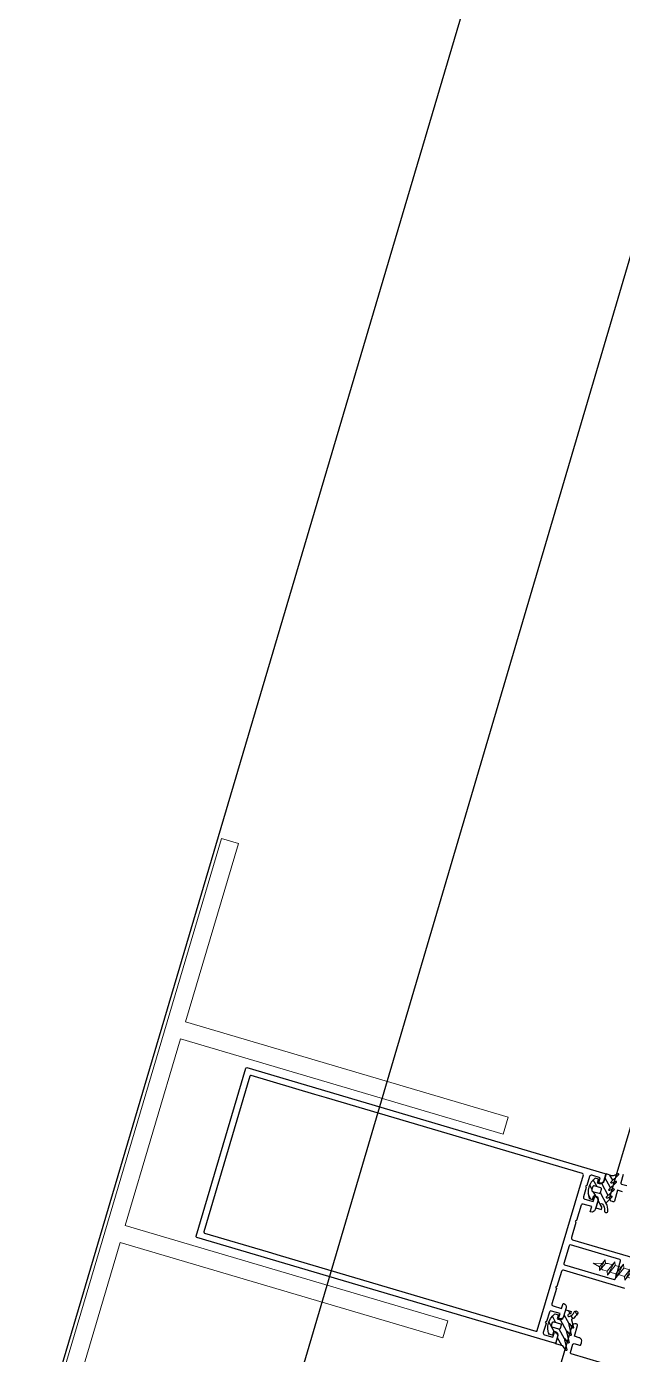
# Model space of a CAD drawing. Header units: millimetres. Extents: x 62878 to 70819, y -67946 to -61850.
# Drawn here: x 67846.16 to 67862.99, y -65992.21 to -65954.71 of the extents above; entities that cross this region are included whole.
import ezdxf

# ---------------------------------------------------------------- set-up
doc = ezdxf.new("R2010")
doc.units = ezdxf.units.MM
doc.layers.add('Dog_dos_yeni', color=63, linetype='Continuous', lineweight=5)
doc.layers.add('DOGRAMA', color=171, linetype='Continuous', lineweight=0)
doc.layers.add('ÇATI K', color=254, linetype='Continuous')
pattern_1 = [(118.5057849383402, (67822.94248154323, -66092.68437832211), (-0.1395045678384407, -0.07576303882639554), [])]

# ---------------------------------------------------------------- blocks, each defined once
blk = doc.blocks.new('a2we')
at = {"lineweight": 5, "ltscale": 0.5}
for p, q in [((-196.0144480926461, -415.2868589025547), (-196.5925912144022, -417.2488821181558)), ((-196.0144480926461, -415.2868589025547), (-195.4639709594615, -417.7110762494052)), ((-198.1144480926461, -420.1068120946153), (-197.1143788935161, -419.7428166739268)), ((-197.5747968978259, -417.6063757508618), (-196.5747276986959, -417.2423803302317)), ((-194.1582851917165, -418.2620245979042), (-197.5747968978259, -417.6063757508618)), ((-195.1583543907882, -418.6260200186506), (-197.5747968978259, -417.6063757508618)), ((-197.1143788935161, -419.7428166739272), (-197.1143788935161, -418.4283854465556)), ((-197.1143788935161, -419.7428166739268), (-193.9153324771005, -421.0399975355008)), ((-197.1143788935161, -419.7428166739268), (-193.9153324771005, -421.0399975355008)), ((-196.8896500078097, -417.895480952812), (-197.0961171580722, -418.3448917148726)), ((-196.5747276986959, -417.2423803302317), (-194.1582851917165, -418.2620245979042)), ((-194.1582851917165, -418.2620245979042), (-195.1583543907882, -418.6260200186506)), ((-195.1583543907882, -418.6260200186506), (-194.9264251741961, -419.2953524503964)), ((-194.9154016761394, -420.634479622855), (-194.9154016761394, -419.3608343693425)), ((-194.9154016761721, -421.4039929561312), (-198.1144480926461, -420.1068120946153)), ((-193.9153324771005, -421.0399975355008), (-198.1144480926461, -420.1068120946153)), ((-198.1144480926461, -422.6609050610894), (-197.1143788935161, -422.2969096404012)), ((-194.9154016761721, -423.9580859226053), (-198.1144480926461, -422.6609050610894)), ((-193.9153324771005, -423.594090501975), (-198.1144480926461, -422.6609050610894)), ((-197.1143788935161, -422.2969096404012), (-197.1143788935162, -420.512330007273)), ((-197.1143788935161, -422.2969096404012), (-193.9153324771005, -423.594090501975)), ((-197.1143788935161, -422.2969096404012), (-193.9153324771005, -423.594090501975)), ((-197.1143788935161, -424.8510026068752), (-197.1143788935162, -423.0664229737469)), ((-193.9153324771005, -421.0399975355008), (-194.9154016761721, -421.4039929561312)), ((-194.9154016761721, -423.1885725893157), (-194.9154016761721, -421.4039929561312)), ((-193.9153324771005, -423.594090501975), (-194.9154016761721, -423.9580859226053)), ((-198.1144480926461, -425.2149980275636), (-197.1143788935161, -424.8510026068752)), ((-194.9154016761721, -426.5121788890793), (-198.1144480926461, -425.2149980275636)), ((-193.9153324771005, -426.1481834684492), (-198.1144480926461, -425.2149980275636)), ((-198.1144480926461, -427.669090994038), (-197.1143788935161, -427.3050955733496)), ((-197.1143788935161, -424.8510026068752), (-193.9153324771005, -426.1481834684492)), ((-197.1143788935161, -424.8510026068752), (-193.9153324771005, -426.1481834684492)), ((-197.1143788935161, -427.3050955733496), (-197.1143788935162, -425.6205159402211)), ((-197.1143788935161, -427.3050955733496), (-193.9153324771005, -428.6022764349236)), ((-197.1143788935161, -427.3050955733496), (-193.9153324771005, -428.6022764349236)), ((-194.9154016761721, -425.7426655557898), (-194.9154016761721, -423.9580859226053)), ((-193.9153324771005, -426.1481834684492), (-194.9154016761721, -426.5121788890793)), ((-194.9154016761721, -428.1967585222638), (-194.9154016761721, -426.5121788890793)), ((-194.9154016761721, -428.9662718555534), (-198.1144480926461, -427.669090994038)), ((-193.9153324771005, -428.6022764349236), (-198.1144480926461, -427.669090994038)), ((-198.1144480926461, -429.9231839605702), (-197.1143788935161, -429.5591885398237)), ((-194.9154016761721, -431.2203648220857), (-198.1144480926461, -429.9231839605702)), ((-193.9153324771005, -430.8563694013976), (-198.1144480926461, -429.9231839605702)), ((-197.1143788935161, -429.5591885398237), (-197.1143788935161, -428.0237477951896)), ((-197.1143788935161, -429.5591885398237), (-193.9153324771005, -430.8563694013976)), ((-197.1143788935161, -429.5591885398237), (-193.9153324771005, -430.8563694013976)), ((-197.1143788935161, -431.8132815063559), (-197.1143788935161, -430.2778407616635)), ((-193.9153324771005, -428.6022764349236), (-194.9154016761721, -428.9662718555534)), ((-194.9154016761721, -430.450851488738), (-194.9154016761721, -428.9662718555534)), ((-193.9153324771005, -430.8563694013976), (-194.9154016761721, -431.2203648220857)), ((-194.9154016761721, -432.7049444552304), (-194.9154016761721, -431.2203648220857)), ((-198.1144480926461, -432.177276926986), (-197.1143788935161, -431.8132815063559)), ((-194.9154016761721, -433.4744577885599), (-198.1144480926461, -432.177276926986)), ((-193.9153324771005, -433.1104623678716), (-198.1144480926461, -432.177276926986)), ((-198.1144480926461, -434.4313698935184), (-197.1143788935161, -434.0673744728301)), ((-194.9154016761721, -435.7285507550341), (-198.1144480926461, -434.4313698935184)), ((-193.9153324771005, -435.364555334404), (-198.1144480926461, -434.4313698935184)), ((-197.1143788935161, -431.8132815063559), (-193.9153324771005, -433.1104623678716)), ((-197.1143788935161, -431.8132815063559), (-193.9153324771005, -433.1104623678716)), ((-197.1143788935161, -434.0673744728301), (-197.1143788935161, -432.5319337281958)), ((-197.1143788935161, -434.0673744728301), (-193.9153324771005, -435.364555334404)), ((-197.1143788935161, -434.0673744728301), (-193.9153324771005, -435.364555334404)), ((-197.1143788935161, -436.3642339800811), (-197.1143788935161, -434.7860266946118)), ((-193.9153324771005, -433.1104623678716), (-194.9154016761721, -433.4744577885599)), ((-194.9154016761721, -434.9590374217446), (-194.9154016761721, -433.4744577885599)), ((-198.1144480926461, -436.7282294008277), (-197.1143788935161, -436.3642339800811)), ((-194.9154016761721, -438.0254102623434), (-198.1144480926461, -436.7282294008277)), ((-193.9153324771005, -437.6614148416551), (-198.1144480926461, -436.7282294008277)), ((-198.1144480926461, -439.0250889080787), (-197.1143788935161, -438.6610934873901)), ((-197.1143788935161, -436.3642339800811), (-193.9153324771005, -437.6614148416551)), ((-197.1143788935161, -436.3642339800811), (-193.9153324771005, -437.6614148416551)), ((-197.1143788935161, -438.6610934873901), (-197.1143788935161, -437.1337473134849)), ((-197.1143788935161, -438.6610934873901), (-193.9153324771005, -439.9582743489061)), ((-197.1143788935161, -438.6610934873901), (-193.9153324771005, -439.9582743489061)), ((-193.9153324771005, -435.364555334404), (-194.9154016761721, -435.7285507550341)), ((-194.9154016761721, -437.2558969289955), (-194.9154016761721, -435.7285507550341)), ((-193.9153324771005, -437.6614148416551), (-194.9154016761721, -438.0254102623434)), ((-194.9154016761721, -439.5527564362646), (-194.9154016761721, -438.0254102623434)), ((-194.9154016761721, -440.3222697695944), (-198.1144480926461, -439.0250889080787)), ((-193.9153324771005, -439.9582743489061), (-198.1144480926461, -439.0250889080787)), ((-198.1144480926461, -441.3219484153295), (-197.1143788935161, -440.9579529946993)), ((-194.9154016761721, -442.6191292769035), (-198.1144480926461, -441.3219484153295)), ((-193.9153324771005, -442.2551338562151), (-198.1144480926461, -441.3219484153295)), ((-197.1143788935161, -440.9579529946993), (-197.1143788935161, -439.430606820736)), ((-197.1143788935161, -440.9579529946993), (-193.9153324771005, -442.2551338562151)), ((-197.1143788935161, -443.2537258831643), (-197.1143788935161, -441.7274663280053)), ((-193.9153324771005, -439.9582743489061), (-194.9154016761721, -440.3222697695944)), ((-194.9154016761721, -441.849615943574), (-194.9154016761721, -440.3222697695944)), ((-193.9153324771005, -442.2551338562151), (-194.9154016761721, -442.6191292769035)), ((-198.1144480926461, -443.6177213039109), (-197.1143788935161, -443.2537258831643)), ((-194.9154016761721, -444.9149021654266), (-198.1144480926461, -443.6177213039109)), ((-193.9153324771005, -444.5509067447383), (-198.1144480926461, -443.6177213039109)), ((-198.1144480926461, -445.9178597020545), (-197.1143788935161, -445.5538642814245)), ((-193.9153324771005, -446.8510451429402), (-198.1144480926461, -445.9178597020545)), ((-194.9154016761721, -447.2150405636282), (-198.1144480926461, -445.9178597020545)), ((-197.1143788935161, -443.2537258831643), (-193.9153324771005, -444.5509067447383)), ((-197.1143788935161, -445.5538642814245), (-197.1143788935161, -444.0232392165685)), ((-197.1143788935161, -445.5538642814245), (-193.9153324771005, -446.8510451429402)), ((-197.1143788935161, -445.5538642814245), (-193.9153324771005, -446.8510451429402)), ((-194.9154016761721, -444.1453888320787), (-194.9154016761721, -442.6191292769035)), ((-193.9153324771005, -444.5509067447383), (-194.9154016761721, -444.9149021654266)), ((-194.9154016761721, -446.4455272302989), (-194.9154016761721, -444.9149021654266)), ((-197.1143788935161, -447.8540026795677), (-198.1144480926461, -448.2179981003141)), ((-194.9154016761721, -449.5151789618299), (-198.1144480926461, -448.2179981003141)), ((-198.1144480926461, -448.2179981003141), (-193.9153324771005, -449.1511835411412)), ((-197.1143788935161, -447.8540026795677), (-197.1143788935161, -446.3233776147298)), ((-193.9153324771005, -449.1511835411412), (-197.1143788935161, -447.8540026795677)), ((-197.1143788935161, -450.1541410778275), (-197.1143788935161, -448.6235160129718)), ((-193.9153324771005, -446.8510451429402), (-194.9154016761721, -447.2150405636282)), ((-194.9154016761721, -448.7456656284821), (-194.9154016761721, -447.2150405636282)), ((-193.9153324770423, -449.1511835411412), (-194.9154016761721, -449.5151789618299)), ((-194.9154016761723, -451.0458040266858), (-194.9154016761721, -449.5151789618299)), ((-192.7980524524961, -453.2868589025547), (-199.230843732796, -453.2868589025547)), ((-199.230843732796, -454.5827171301502), (-199.230843732796, -453.2868589025547)), ((-198.1144480926461, -450.5181364984577), (-197.1143788935161, -450.1541410778275)), ((-194.9154016761721, -451.8153173600317), (-198.1144480926461, -450.5181364984577)), ((-193.9153324770423, -451.4513219393434), (-198.1144480926461, -450.5181364984577)), ((-197.1143788935161, -450.1541410778275), (-193.9153324770423, -451.4513219393434)), ((-197.1143788935161, -453.2868589025547), (-197.1143788935162, -450.9236544111328)), ((-193.9153324770423, -451.4513219393434), (-194.9154016761721, -451.8153173600317)), ((-194.9154016761721, -453.2868589025547), (-194.9154016761721, -451.8153173600317)), ((-192.7980524524961, -454.5827171301502), (-192.7980524524961, -453.2868589025547))]:
    blk.add_line(p, q, dxfattribs=at)
blk.add_lwpolyline([(-196.4690204826777, -455.6637351848848), (-196.1125089353335, -455.3998333582319), (-195.9163872499585, -455.3998333582319), (-195.5598757026143, -455.6637351848848)], dxfattribs=at)
for centre, radius, start, end in [((-196.9143788935627, -418.4283854465556), 0.2, 155.3251238657465, 180), ((-195.115401676151, -419.3608343693425), 0.2, 0, 19.11162363728389), ((-195.6603624057317, -449.5292358589606), 6.187568978619671, 234.757305859688, 262.4904896380407), ((-196.3685337795604, -449.5292358589606), 6.187568978619673, 277.5095103619591, 305.2426941403116)]:
    blk.add_arc(centre, radius, start, end, dxfattribs=at)

msp = doc.modelspace()

# ---------------------------------------------------------------- hatches: boundary and pattern name
at = {"layer": 'DOGRAMA', "lineweight": -2}
h = msp.add_hatch(dxfattribs=at)
h.set_pattern_fill('ANSI31', color=256, scale=0.05, angle=73.50578493834035, style=0)
h.set_pattern_definition(pattern_1)
edge = h.paths.add_edge_path()
edge.add_arc((67862.71745824965, -65987.06407217178), 0.1000000000005593, 253.5057849296254, 293.50578493291107, ccw=False)
edge.add_line((67862.68906639615, -65987.15995701237), (67862.5231108492, -65987.11081696535))
edge.add_line((67862.5231108492, -65987.11081696535), (67862.46064877149, -65987.32176361466))
edge.add_arc((67862.36476393092, -65987.29337176117), 0.0999999999786175, 253.5057849352527, 343.50578493525273, ccw=False)
edge.add_line((67862.33637207744, -65987.38925660175), (67862.27884117307, -65987.37222148966))
edge.add_line((67862.27884117307, -65987.37222148966), (67862.31291139728, -65987.25715968097))
edge.add_line((67862.31291139728, -65987.25715968097), (67862.21702655673, -65987.22876782749))
edge.add_arc((67862.5153903586, -65987.62998976324), 0.5000000000008777, 126.6358872864576, 200.3756825785958)
edge.add_line((67862.04667543576, -65987.80407687103), (67862.14256027635, -65987.83246872449))
edge.add_line((67862.14256027635, -65987.83246872449), (67862.17663050056, -65987.71740691579))
edge.add_line((67862.17663050056, -65987.71740691579), (67862.2341614049, -65987.73444202787))
edge.add_arc((67862.2057695514, -65987.83032686845), 0.09999999999670213, -16.494215070374594, 73.5057849296254, ccw=False)
edge.add_line((67862.30165439198, -65987.85871872195), (67862.23919231436, -65988.06966537125))
edge.add_line((67862.23919231436, -65988.06966537125), (67862.39210466895, -65988.11494328109))
edge.add_line((67862.39210466895, -65988.11494328109), (67862.40331360076, -65988.07708852667))
edge.add_arc((67862.34098845438, -65988.0586338219), 0.06499999999899438, 343.5057849352734, 411.9151204565427)
edge.add_arc((67862.40124604815, -65987.98174268284), 0.03268943071974555, 38.075505809509195, 231.9151204503263, ccw=False)
edge.add_arc((67862.23780235248, -65988.11315993308), 0.2424115900503972, -6.803520846064714, 38.70325156107572, ccw=False)
edge.add_arc((67862.52683485606, -65988.15480821427), 0.05002797726471701, 165.020390019246, 342.533626320874)
edge.add_arc((67862.20527305988, -65988.12679778229), 0.3717812400545701, 353.3542853643023, 390.0058058542103)
edge.add_arc((67862.54578405859, -65987.93341755166), 0.02000000001111572, 133.5057849452677, 201.8914478111546, ccw=False)
edge.add_line((67862.53201550237, -65987.91891145431), (67862.6916103743, -65987.76743094827))
edge.add_arc((67862.68128395712, -65987.75655137528), 0.01500000000583221, 313.5057850233364, 473.5057850614491)
edge.add_line((67862.6753013322, -65987.74279607814), (67862.5623945333, -65987.79190290712))
edge.add_arc((67862.55441770016, -65987.77356251093), 0.01999999998316629, 133.5057848545578, 293.5057848631041, ccw=False)
edge.add_line((67862.54064914398, -65987.75905641359), (67862.75407245196, -65987.55648429897))
edge.add_arc((67862.7437460348, -65987.54560472596), 0.01500000000636884, 313.5057849447552, 473.5057849816748)
edge.add_line((67862.73776340991, -65987.53184942884), (67862.62485661104, -65987.5809562578))
edge.add_arc((67862.61687977787, -65987.56261586164), 0.01999999998142972, 133.5057849437303, 293.5057849561888, ccw=False)
edge.add_line((67862.60311122166, -65987.5481097643), (67862.81653452961, -65987.34553764967))
edge.add_arc((67862.80620811245, -65987.33465807668), 0.01499999999581427, 313.5057849830209, 473.5057850104772)
edge.add_line((67862.80022548755, -65987.32090277954), (67862.68731868867, -65987.37000960852))
edge.add_arc((67862.67934185552, -65987.35166921235), 0.01999999996982189, 133.5057849134937, 293.5057848797311, ccw=False)
edge.add_line((67862.66557329932, -65987.33716311502), (67862.87899660728, -65987.13459100039))
edge.add_arc((67862.86867019013, -65987.12371142737), 0.01500000000690547, 313.5057848661739, 473.5057848575618)
edge.add_line((67862.86268756527, -65987.10995613023), (67862.75734241554, -65987.15577415274))
edge = h.paths.add_edge_path(flags=16)
edge.add_line((67862.14115724381, -65987.60261138147), (67862.32967264681, -65987.65843148473))
edge.add_arc((67862.33819020285, -65987.62966603259), 0.02999999995942738, 253.5057849304283, 343.5057849837252)
edge.add_line((67862.36695565499, -65987.6381835886), (67862.39534750854, -65987.542298748))
edge.add_arc((67862.36658205635, -65987.53378119197), 0.03000000001110815, 343.5057849886395, 433.5057849886395)
edge.add_line((67862.37509961237, -65987.50501573978), (67862.18658420937, -65987.44919563652))
edge.add_arc((67862.1780666533, -65987.47796108869), 0.02999999999559666, 73.5057848929129, 155.7393507372645)
edge.add_arc((67862.51539035876, -65987.62998976314), 0.4000000001431864, 155.7393507811763, 171.2722191176602)
edge.add_arc((67862.14967479985, -65987.57384592929), 0.0299999999898396, 171.2722191530128, 253.5057849541004)
h = msp.add_hatch(dxfattribs=at)
h.set_pattern_fill('ANSI31', color=256, scale=0.05, angle=73.50578493834035, style=0)
h.set_pattern_definition(pattern_1)
edge = h.paths.add_edge_path()
edge.add_arc((67861.24108186846, -65992.0500838826), 0.0999999999966653, 33.50578493279471, 73.50578493761994)
edge.add_line((67861.26947372194, -65991.95419904201), (67861.1035181749, -65991.90505899499))
edge.add_line((67861.1035181749, -65991.90505899499), (67861.16598025258, -65991.69411234568))
edge.add_arc((67861.07009541201, -65991.66572049221), 0.09999999997448594, 343.5057849432472, 433.5057849456145)
edge.add_line((67861.09848726548, -65991.56983565162), (67861.0409563611, -65991.55280053955))
edge.add_line((67861.0409563611, -65991.55280053955), (67861.00688613695, -65991.66786234824))
edge.add_line((67861.00688613695, -65991.66786234824), (67860.91100129635, -65991.63947049473))
edge.add_arc((67861.37971621916, -65991.4653833869), 0.4999999999815609, 126.63588729445209, 200.3756825844466, ccw=False)
edge.add_line((67861.08135241724, -65991.0641614512), (67861.17723725789, -65991.0925533047))
edge.add_line((67861.17723725789, -65991.0925533047), (67861.14316703369, -65991.2076151134))
edge.add_line((67861.14316703369, -65991.2076151134), (67861.20069793807, -65991.2246502255))
edge.add_arc((67861.22908979152, -65991.12876538496), 0.09999999994244822, 253.5057849465073, 343.5057849465073)
edge.add_line((67861.32497463207, -65991.15715723841), (67861.38743670977, -65990.94621058909))
edge.add_line((67861.38743670977, -65990.94621058909), (67861.54034906437, -65990.99148849894))
edge.add_line((67861.54034906437, -65990.99148849894), (67861.52914013258, -65991.02934325337))
edge.add_arc((67861.46681498618, -65991.0108885486), 0.06500000001294746, 275.09644942745086, 343.5057849389153, ccw=False)
edge.add_arc((67861.47549298966, -65991.10819177123), 0.0326894307435528, 95.09644943347193, 288.9360640457658)
edge.add_arc((67861.40995230655, -65990.90897140534), 0.2424115900637068, 288.3083183111127, 333.8150907194635)
edge.add_arc((67861.6750633693, -65991.03140706952), 0.05002797725810077, -15.522056423503273, 161.9911798756479, ccw=False)
edge.add_arc((67861.39009276438, -65990.87982102965), 0.3717812401809915, 297.0057640160021, 333.65728450560044, ccw=False)
edge.add_arc((67861.57041709055, -65991.22742251313), 0.01999999998814083, 125.120122038519, 193.5057849029339)
edge.add_line((67861.55097016366, -65991.2320933839), (67861.6023586941, -65991.44604685032))
edge.add_arc((67861.58777349893, -65991.44955000341), 0.01499999998723778, -146.49421509135578, 13.505784943469223, ccw=False)
edge.add_line((67861.57526604758, -65991.45783032104), (67861.50729920182, -65991.35516614154))
edge.add_arc((67861.49062259999, -65991.36620656507), 0.02000000001471382, 33.50578489362469, 193.5057849239972)
edge.add_line((67861.47117567307, -65991.37087743585), (67861.53989661645, -65991.65699349962))
edge.add_arc((67861.52531142127, -65991.66049665271), 0.01500000000138728, -146.49421502934388, 13.505784930487891, ccw=False)
edge.add_line((67861.5128039699, -65991.66877697037), (67861.44483712415, -65991.56611279084))
edge.add_arc((67861.42816052231, -65991.57715321437), 0.02000000001471382, 33.50578489362469, 193.5057849239972)
edge.add_line((67861.40871359539, -65991.58182408515), (67861.47743453877, -65991.86794014894))
edge.add_arc((67861.4628493436, -65991.871443302), 0.01499999998383927, -146.4942150756916, 13.505784889422216, ccw=False)
edge.add_line((67861.45034189224, -65991.87972361966), (67861.38237504651, -65991.77705944015))
edge.add_arc((67861.36569844467, -65991.78809986368), 0.02000000001471382, 33.50578489362469, 193.5057849142612)
edge.add_line((67861.34625151774, -65991.79277073446), (67861.41497246112, -65992.07888679822))
edge.add_arc((67861.40038726595, -65992.08238995132), 0.01499999999063629, -146.49421504500788, 13.505784997516287, ccw=False)
edge.add_line((67861.3878798146, -65992.09067026897), (67861.32446487754, -65991.99488176493))
edge = h.paths.add_edge_path(flags=16)
edge.add_line((67861.0509100699, -65991.28458926028), (67861.23942547292, -65991.34040936355))
edge.add_arc((67861.23090791692, -65991.36917481573), 0.02999999998889195, -16.49421499260268, 73.50578503404569, ccw=False)
edge.add_line((67861.2596733691, -65991.37769237174), (67861.23128151559, -65991.47357721232))
edge.add_arc((67861.20251606341, -65991.46505965632), 0.02999999999302351, 253.5057850073973, 343.50578500739726, ccw=False)
edge.add_line((67861.1939985074, -65991.4938251085), (67861.00548310438, -65991.43800500523))
edge.add_arc((67861.0140006604, -65991.40923955303), 0.03000000001110815, 171.27221915723, 253.5057849886395, ccw=False)
edge.add_arc((67861.37971621922, -65991.46538338701), 0.4000000000764556, 155.7393507610223, 171.27221909722, ccw=False)
edge.add_arc((67861.04239251387, -65991.31335471243), 0.02999999996724384, 73.50578496496752, 155.7393507879398, ccw=False)

# ---------------------------------------------------------------- linework, layer by layer
msp.add_lwpolyline([(68896.02066502631, -63031.43519410248), (69030.25944186504, -63071.18378898385), (69185.2789618937, -62547.65255934227), (68892.99857577804, -62461.10726346668, 1.044367817173394), (68063.1984222013, -62298.72991434322, 0.2043746373996395), (63106.96025407397, -62494.78258919505, 0.3539527355379972), (62932.93996584662, -62997.825353625), (63753.18486962488, -65779.59786478638), (64154.95366467919, -67142.15251756221), (65336.72250243354, -66792.62198400985), (65336.69978150922, -66829.11190277508), (65270.53542169294, -66829.0707046726, 0.6267890062731037), (65270.19918370779, -67369.07059999109), (65531.84452784718, -67369.23351688065, 0.9262424964682344), (66130.08755876668, -67369.60602071379), (66391.73290290477, -67369.76893760463, 0.6267427171847498), (66392.06914089088, -66829.76904228561), (66326.14716633759, -66829.72799510749), (66326.16988726193, -66793.2380763422), (67506.155742504, -67144.12829054108), (68467.02457055586, -63899.0863823687), (68625.20366853199, -63946.03714330423), (68896.02440533682, -63031.42256234252)], format="xyb")
at = {"layer": 'Dog_dos_yeni'}
msp.add_lwpolyline([(67846.8332533616, -65993.93708753072), (67851.6598684541, -65977.63666462978), (67852.13929265708, -65977.7786238972), (67850.6487203491, -65982.81257802837), (67859.75778020557, -65985.50980410948), (67859.61582093808, -65985.98922831244), (67850.50676108169, -65983.29200223133), (67848.94520914002, -65988.56566846398), (67858.0542689964, -65991.26289454509), (67857.91230972897, -65991.74231874807), (67848.80324987258, -65989.04509266699), (67847.31267756462, -65994.07904679813), (67846.8332533616, -65993.93708753072)], close=True, dxfattribs=at)
at = {"layer": 'DOGRAMA', "lineweight": -2}
msp.add_lwpolyline([(66522.14423307081, -66852.65293908927), (67506.15571104952, -67144.12828122707), (68892.83019807414, -62461.05740621478)], dxfattribs=at)
at = {"layer": 'DOGRAMA', "lineweight": -2, "ltscale": 0.5}
for points in [[(67863.05086490548, -65990.34369417433), (67861.32493777479, -65989.83264081157, 0.4142135623730951), (67861.26279942773, -65989.86638730516), (67861.13698349241, -65990.29129231923), (67861.09970048419, -65990.31154021536), (67861.1199483803, -65990.34882322358), (67860.99307681962, -65990.77729329077, 0.4142135623730951), (67861.02682331315, -65990.8394316378), (67861.26653541464, -65990.91041127151), (67861.3091231949, -65990.76658401063), (67861.32830016303, -65990.77226238132, -0.4142135623729619), (67861.39579315012, -65990.8965390754), (67861.32481351637, -65991.13625117688, -0.4142135623728953), (67861.20053682235, -65991.203744164), (67861.18135985419, -65991.19806579333), (67861.22394763445, -65991.05423853242), (67860.98423553297, -65990.9832588987, 0.4142135623730951), (67860.92209718593, -65991.01700539225), (67860.84543918153, -65991.27589446185), (67860.8081561733, -65991.29614235798), (67860.82840406944, -65991.33342536622), (67860.75174606501, -65991.59231443584, 0.4142135623730951), (67860.78549255859, -65991.65445278285), (67861.02520466002, -65991.72543241657), (67861.0677924403, -65991.58160515568), (67861.08696940841, -65991.58728352636, -0.4142135623728953), (67861.15446239553, -65991.71156022044), (67861.10619624457, -65991.87456444946, -0.4142135623729288), (67861.06891323635, -65991.89481234559), (67850.96265103779, -65988.90231098825, -0.4142135623729288), (67850.94240314164, -65988.86502798005), (67852.34496070383, -65984.12831685471, -0.4142135623729288), (67852.38224371207, -65984.10806895861), (67862.48850591062, -65987.10057031592, -0.4142135623732619), (67862.50875380676, -65987.13785332414), (67862.4604876558, -65987.30085755313, -0.4142135623730951), (67862.33621096174, -65987.36835054024), (67862.31703399363, -65987.36267216955), (67862.35962177382, -65987.21884490868), (67862.11990967239, -65987.14786527494, 0.4142135623730951), (67862.05777132532, -65987.18161176854), (67861.98111332089, -65987.44050083813), (67861.9438303127, -65987.46074873423), (67861.96407820884, -65987.49803174246), (67861.88742020441, -65987.75692081207, 0.4142135623730951), (67861.92116669798, -65987.8190591591), (67862.16087879948, -65987.89003879282), (67862.20346657968, -65987.74621153194), (67862.22264354778, -65987.75188990263, -0.4142135623728953), (67862.29013653487, -65987.87616659672), (67862.21915690118, -65988.11587869818, -0.4142135623729619), (67862.09488020709, -65988.1833716853), (67862.075703239, -65988.1776933146), (67862.11829101923, -65988.0338660537), (67861.87857891773, -65987.96288642, 0.4142135623731395), (67861.81644057069, -65987.99663291355), (67861.68956901002, -65988.42510298073), (67861.6522860018, -65988.44535087686), (67861.67253389794, -65988.4826338851), (67861.5467179626, -65988.9075388992, 0.4142135623730951), (67861.58046445614, -65988.96967724622), (67863.30639158687, -65989.48073060898)], [(67862.9884146771, -65987.61361634226), (67862.84938165828, -65987.57244815471), (67862.7585277271, -65987.8792796446, -0.4142135623730951), (67862.72124471894, -65987.89952754075), (67862.70206775075, -65987.89384917004, -0.4142135623730951), (67862.63457476367, -65987.76957247595), (67863.28190902312, -65985.58339811042, -0.4142135623730951)], [(67863.0067945798, -65987.12888736729), (67862.93865413146, -65987.35901098471, 0.4142135623730951), (67862.95890202757, -65987.39629399295), (67863.11231777252, -65987.44172095852, -0.4142135623730951)], [(67862.42624412879, -65992.45316066737), (67861.5393093533, -65992.19053602264, -0.4142135623730951), (67861.51906145719, -65992.1532530144), (67861.58720190555, -65991.923129397, -0.4142135623730951), (67861.62448491379, -65991.90288150085), (67861.7779006587, -65991.94830846642, 0.4142135623730951), (67861.81518366691, -65991.9280605703), (67861.82937959366, -65991.88011815002), (67861.83505796439, -65991.86094118189, 0.4142135623730951), (67861.76756497729, -65991.7366644878), (67861.62853195838, -65991.69549630025), (67861.71938588955, -65991.38866481037, 0.4142135623730951), (67861.69913799342, -65991.35138180213), (67861.6799610253, -65991.34570343142, 0.4142135623730951), (67861.55568433125, -65991.41319641854), (67860.90835007178, -65993.59937078405, 0.4142135623730951)]]:
    msp.add_lwpolyline(points, format="xyb", dxfattribs=at)
msp.add_lwpolyline([(67854.63237454998, -65984.96206615528), (67854.29677760796, -65984.86269466809), (67852.50373108886, -65984.33176700791, 0.4142135623730953), (67852.46644808061, -65984.35201490407), (67851.16610119096, -65988.74354060325, 0.4142135623730951), (67851.1863490871, -65988.78082361148), (67852.9793956062, -65989.31175127164), (67853.31499254829, -65989.41112275886), (67860.54470952906, -65991.55186851163, 0.4142135623730951), (67860.58199253728, -65991.5316206155), (67861.8823394269, -65987.14009491629, 0.4142135623722071), (67861.86209153078, -65987.10281190807)], format="xyb", close=True, dxfattribs=at)
at = {"layer": 'DOGRAMA', "lineweight": -2}
for points in [[(67862.75734241554, -65987.15577415274, -0.176326980708443), (67862.68906639615, -65987.15995701237), (67862.5231108492, -65987.11081696535), (67862.46064877149, -65987.32176361466, -0.4142135623726288), (67862.33637207744, -65987.38925660175), (67862.27884117307, -65987.37222148966), (67862.31291139728, -65987.25715968097), (67862.21702655673, -65987.22876782749, 0.3333333333332321), (67862.04667543576, -65987.80407687103), (67862.14256027635, -65987.83246872449), (67862.17663050056, -65987.71740691579), (67862.2341614049, -65987.73444202787, -0.4142135623730951), (67862.30165439198, -65987.85871872195), (67862.23919231436, -65988.06966537125), (67862.39210466895, -65988.11494328109), (67862.40331360076, -65988.07708852667, 0.3076847592325163), (67862.38108228608, -65988.00747246286, -1.128701775594264), (67862.4269791267, -65987.96158313048, -0.2012120834862478), (67862.47850693594, -65988.14187721875, 0.9785310008383128), (67862.57455620676, -65988.16982391257, 0.1612998685773607), (67862.52722622023, -65987.94087453738, -0.3075716929248266), (67862.53201550237, -65987.91891145431), (67862.6916103743, -65987.76743094827, 0.8390996311771568), (67862.6753013322, -65987.74279607814), (67862.5623945333, -65987.79190290712, -0.8390996311749109), (67862.54064914398, -65987.75905641359), (67862.75407245196, -65987.55648429897, 0.8390996311813727), (67862.73776340991, -65987.53184942884), (67862.62485661104, -65987.5809562578, -0.8390996311751685), (67862.60311122166, -65987.5481097643), (67862.81653452961, -65987.34553764967, 0.8390996311750223), (67862.80022548755, -65987.32090277954), (67862.68731868867, -65987.37000960852, -0.8390996311790603), (67862.66557329932, -65987.33716311502), (67862.87899660728, -65987.13459100039, 0.8390996311813727), (67862.86268756527, -65987.10995613023)], [(67862.14115724381, -65987.60261138147), (67862.32967264681, -65987.65843148473, 0.414213562374205), (67862.36695565499, -65987.6381835886), (67862.39534750854, -65987.542298748, 0.4142135623730951), (67862.37509961237, -65987.50501573978), (67862.18658420937, -65987.44919563652, 0.3750467088372598), (67862.15071608263, -65987.4656344394, 0.0678788880673013), (67862.12002218698, -65987.56929372657, 0.3750467088370437)], [(67861.32446487754, -65991.99488176493, 0.176326980708443), (67861.26947372194, -65991.95419904201), (67861.1035181749, -65991.90505899499), (67861.16598025258, -65991.69411234568, 0.4142135623726288), (67861.09848726548, -65991.56983565162), (67861.0409563611, -65991.55280053955), (67861.00688613695, -65991.66786234824), (67860.91100129635, -65991.63947049473, -0.3333333333332321), (67861.08135241724, -65991.0641614512), (67861.17723725789, -65991.0925533047), (67861.14316703369, -65991.2076151134), (67861.20069793807, -65991.2246502255, 0.4142135623730951), (67861.32497463207, -65991.15715723841), (67861.38743670977, -65990.94621058909), (67861.54034906437, -65990.99148849894), (67861.52914013258, -65991.02934325337, -0.3076847592325163), (67861.47258910342, -65991.07563157579, 1.128701775594264), (67861.48610113014, -65991.13911209202, 0.2012120834862478), (67861.62748631593, -65991.01594025014, -0.9785310008383128), (67861.72326670148, -65991.04479502213, -0.1612998685773607), (67861.55891123961, -65991.21106355859, 0.3075716929248266), (67861.55097016366, -65991.2320933839), (67861.6023586941, -65991.44604685032, -0.8390996311771568), (67861.57526604758, -65991.45783032104), (67861.50729920182, -65991.35516614154, 0.8390996311749109), (67861.47117567307, -65991.37087743585), (67861.53989661645, -65991.65699349962, -0.8390996311813727), (67861.5128039699, -65991.66877697037), (67861.44483712415, -65991.56611279084, 0.8390996311751685), (67861.40871359539, -65991.58182408515), (67861.47743453877, -65991.86794014894, -0.8390996311750223), (67861.45034189224, -65991.87972361966), (67861.38237504651, -65991.77705944015, 0.8390996311790603), (67861.34625151774, -65991.79277073446), (67861.41497246112, -65992.07888679822, -0.8390996311813727), (67861.3878798146, -65992.09067026897)], [(67861.0509100699, -65991.28458926028), (67861.23942547292, -65991.34040936355, -0.414213562374205), (67861.2596733691, -65991.37769237174), (67861.23128151559, -65991.47357721232, -0.4142135623730951), (67861.1939985074, -65991.4938251085), (67861.00548310438, -65991.43800500523, -0.3750467088372598), (67860.98434804752, -65991.40468735031, -0.0678788880673013), (67861.0150419432, -65991.30102806317, -0.3750467088370437)]]:
    msp.add_lwpolyline(points, format="xyb", close=True, dxfattribs=at)
at = {"layer": 'DOGRAMA', "lineweight": -2, "ltscale": 5}
msp.add_lwpolyline([(67862.91577919514, -65989.53193568137), (67861.51586052246, -65989.11741462049, 0.4142135623730951), (67861.47857751421, -65989.1376625166), (67861.33093987612, -65989.6362636877, 0.4142135623730951), (67861.35118777223, -65989.67354669594), (67862.75110644489, -65990.0880677568, 0.4142135623730951), (67862.78838945314, -65990.06781986068), (67862.93602709129, -65989.56921868959, 0.4142135623730951)], format="xyb", close=True, dxfattribs=at)
at = {"layer": 'ÇATI K', "color": 0}
msp.add_line((68230.55789600135, -64714.94603465045), (67736.63792858963, -66390.56612160095), dxfattribs=at)

# ---------------------------------------------------------------- block references
at = {"layer": 'DOGRAMA', "linetype": 'ByBlock', "lineweight": -2, "xscale": 0.09999999999876999, "yscale": 0.09999999999876999, "zscale": 0.09999999999876999, "rotation": 73.50578493445082}
msp.add_blockref('a2we', (67827.90850730243, -65959.04154953362), dxfattribs=at)

doc.saveas('drawing.dxf')
